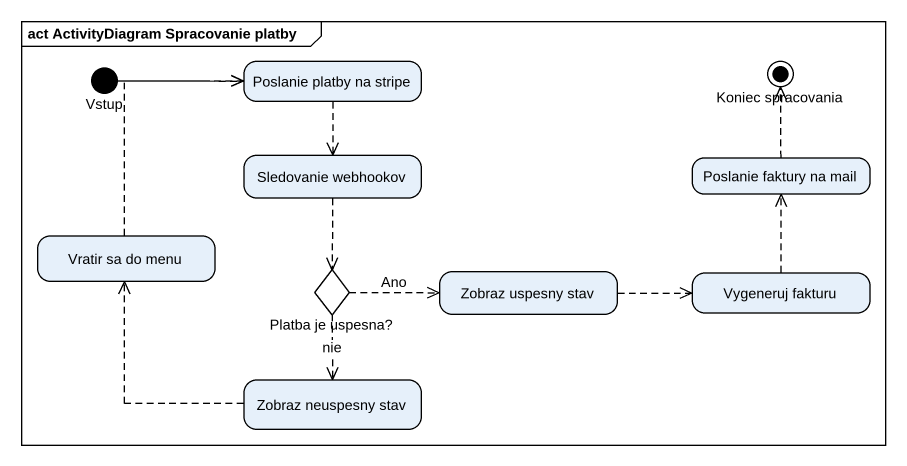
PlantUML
@startuml
mainframe act ActivityDiagram Spracovanie platby
hide empty description
state Vstup <<start>>
state "Poslanie platby na stripe" as Poslanie_platby_na_stripe
state "Koniec spracovania" as Koniec_spracovania <<end>>
state "Sledovanie webhookov" as Sledovanie_webhookov
state "Poslanie faktury na mail" as Poslanie_faktury_na_mail
state "Vratir sa do menu" as Vratir_sa_do_menu
state "Platba je uspesna?" as Platba_je_uspesna <<choice>>
state "Zobraz uspesny stav" as Zobraz_uspesny_stav
state "Vygeneruj fakturu" as Vygeneruj_fakturu
state "Zobraz neuspesny stav" as Zobraz_neuspesny_stav
Vstup -right[dashed]-> Poslanie_platby_na_stripe
Poslanie_platby_na_stripe -[dashed]-> Sledovanie_webhookov
Sledovanie_webhookov -[dashed]-> Platba_je_uspesna
Poslanie_faktury_na_mail -up[dashed]-> Koniec_spracovania
Vratir_sa_do_menu -up[dashed]-> Poslanie_platby_na_stripe
Platba_je_uspesna -right[dashed]-> Zobraz_uspesny_stav : Ano
Platba_je_uspesna -[dashed]-> Zobraz_neuspesny_stav : nie
Zobraz_uspesny_stav -right[dashed]-> Vygeneruj_fakturu
Vygeneruj_fakturu -up[dashed]-> Poslanie_faktury_na_mail
Zobraz_neuspesny_stav -up[dashed]-> Vratir_sa_do_menu
@enduml
